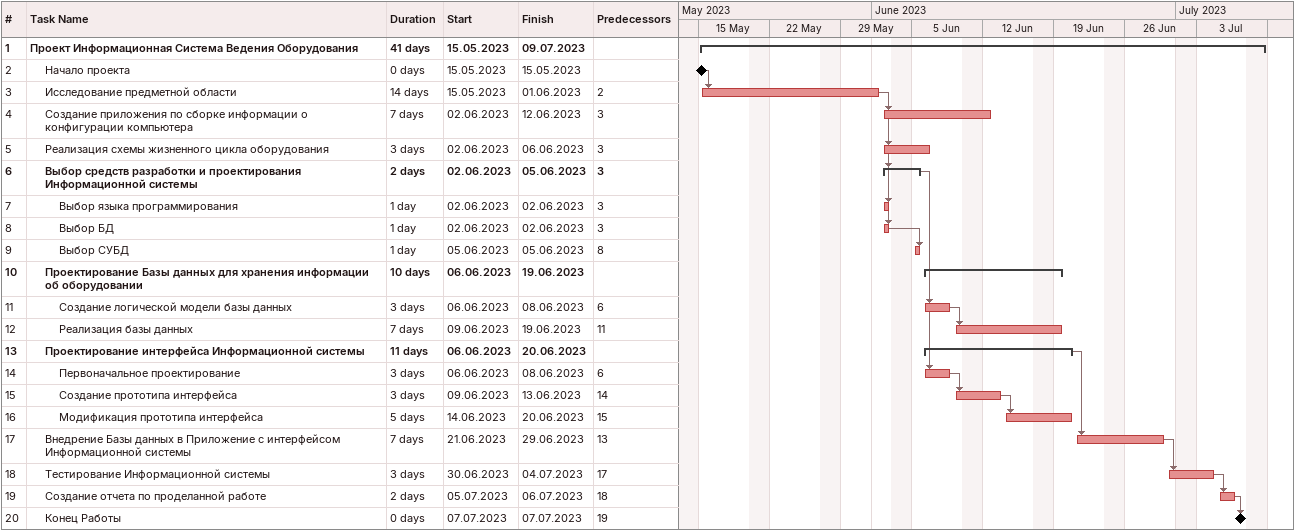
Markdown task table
| ID | Level | Task | Duration | Start | Finish | Predecessors |
|---|---|---|---|---|---|---|
| 1 | 1 | **Проект Информационная Система Ведения Оборудования** | 41d | 2023-05-15 | 2023-07-09 |  |
| 2 | 2 | Начало проекта | 0d | 2023-05-15 | 2023-05-15 |  |
| 3 | 2 | Исследование предметной области | 14d | 2023-05-15 | 2023-06-01 | 2 |
| 4 | 2 | Создание приложения по сборке информации о конфигурации компьютера | 7d | 2023-06-02 | 2023-06-12 | 3 |
| 5 | 2 | Реализация схемы жизненного цикла оборудования | 3d | 2023-06-02 | 2023-06-06 | 3 |
| 6 | 2 | **Выбор средств разработки и проектирования Информационной системы** | 2d | 2023-06-02 | 2023-06-05 | 3 |
| 7 | 3 | Выбор языка программирования | 1d | 2023-06-02 | 2023-06-02 | 3 |
| 8 | 3 | Выбор БД | 1d | 2023-06-02 | 2023-06-02 | 3 |
| 9 | 3 | Выбор СУБД | 1d | 2023-06-05 | 2023-06-05 | 8 |
| 10 | 2 | **Проектирование Базы данных для хранения информации об оборудовании** | 10d | 2023-06-06 | 2023-06-19 |  |
| 11 | 3 | Создание логической модели базы данных | 3d | 2023-06-06 | 2023-06-08 | 6 |
| 12 | 3 | Реализация базы данных | 7d | 2023-06-09 | 2023-06-19 | 11 |
| 13 | 2 | **Проектирование интерфейса Информационной системы** | 11d | 2023-06-06 | 2023-06-20 |  |
| 14 | 3 | Первоначальное проектирование | 3d | 2023-06-06 | 2023-06-08 | 6 |
| 15 | 3 | Создание прототипа интерфейса | 3d | 2023-06-09 | 2023-06-13 | 14 |
| 16 | 3 | Модификация прототипа интерфейса | 5d | 2023-06-14 | 2023-06-20 | 15 |
| 17 | 2 | Внедрение Базы данных в Приложение с интерфейсом Информационной системы | 7d | 2023-06-21 | 2023-06-29 | 13 |
| 18 | 2 | Тестирование Информационной системы | 3d | 2023-06-30 | 2023-07-04 | 17 |
| 19 | 2 | Создание отчета по проделанной работе | 2d | 2023-07-05 | 2023-07-06 | 18 |
| 20 | 2 | Конец Работы | 0d | 2023-07-07 | 2023-07-07 | 19 |
